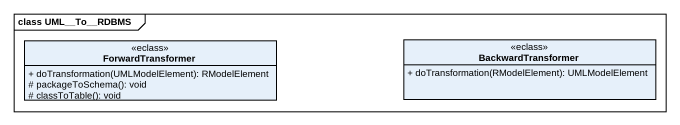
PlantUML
@startuml
mainframe class UML~__To~__RDBMS
hide circle
hide empty members
skinparam classAttributeIconSize 0
class ForwardTransformer <<eclass>> {
  + doTransformation(UMLModelElement): RModelElement
  # packageToSchema(): void
  # classToTable(): void
}
class BackwardTransformer <<eclass>> {
  + doTransformation(RModelElement): UMLModelElement
}
@enduml
